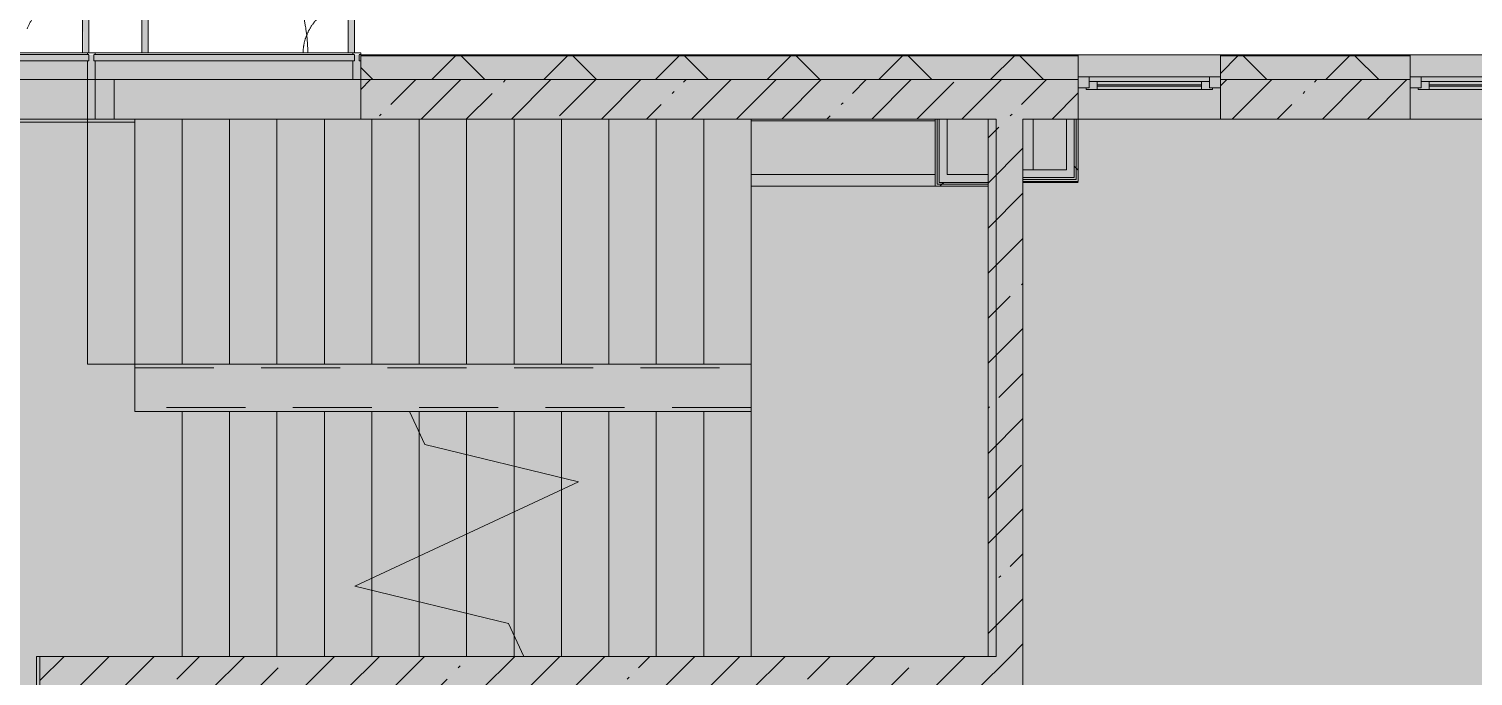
# Model space of a CAD drawing. Header units: millimetres. Extents: x 81731 to 272849, y -8553 to 29000.
# Drawn here: x 240349 to 249488, y 17625 to 21721 of the extents above; entities that cross this region are included whole.
import ezdxf

# ---------------------------------------------------------------- set-up
doc = ezdxf.new("R2010")
doc.units = ezdxf.units.MM
doc.linetypes.add('200_ШТРИХ__ш1_п0_6_', pattern=[800, 500, -300])
doc.layers.add('A-DETL-GENF-1', color=7, linetype='Continuous', lineweight=9, true_color=0xc0c0c0, transparency=0.4)
for name, color, linetype, lineweight in [('A-DETL-MBND-1', 7, '200_ШТРИХ__ш1_п0_6_', 9), ('A-GLAZ-3', 7, 'Continuous', 5), ('A-GLAZ-CWMG-2', 7, 'Continuous', 5), ('A-WALL-6', 7, 'Continuous', 5), ('I-WALL-24', 7, 'Continuous', 5)]:
    doc.layers.add(name, color=color, linetype=linetype, lineweight=lineweight)
for name, color, linetype, lineweight, true_color in [('A-FLOR-2', 7, 'Continuous', 5, 0xb7b7b7), ('A-GLAZ-2', 7, 'Continuous', 5, 0x737373), ('A-GLAZ-CWMG-4', 7, 'Continuous', 5, 0x737373), ('A-WALL-7', 7, 'Continuous', 5, 0x737373), ('A-WALL-8', 7, 'Continuous', 9, 0x737373), ('I-WALL-22', 7, 'Continuous', 5, 0xe7e7e7), ('I-WALL-23', 7, 'Continuous', 9, 0xe7e7e7), ('I-WALL-25', 7, 'Continuous', 5, 0x737373), ('S-STRS-3', 7, 'Continuous', 5, 0x737373), ('S-STRS-MBND-2', 7, 'Continuous', 5, 0x737373)]:
    doc.layers.add(name, color=color, linetype=linetype, lineweight=lineweight, true_color=true_color)
pattern_1 = [(45, (145838.57, 0), (-285.1231, 285.1231), []), (45, (146123.7, 0), (-285.1231, 285.1231), [504.031, -100.806, 16.764, -84.042])]
pattern_2 = [(45, (145838.6, 0), (-530.33, 530.33), []), (135, (145838.6, 0), (-530.33, -530.33), [])]

# ---------------------------------------------------------------- blocks, each defined once
blk = doc.blocks.new('120_Окно_СКБ_1Ст - 120_Окно_СКБ_1Ст 900х2500_h_ с форточкой-22877787-2_4_3_птичка')
at = {"layer": 'A-GLAZ-2'}
for p, q in [((-450, -127), (-450, -57)), ((-450, -57), (-380, -57)), ((450, -57), (-450, -57)), ((-380, -57), (-380, -127)), ((380, -87), (-380, -87)), ((-380, -87), (-380, -127)), ((-330, -137), (-330, -87)), ((330, -137), (330, -87)), ((380, -127), (380, -57)), ((380, -57), (450, -57)), ((380, -127), (380, -87)), ((450, -57), (450, -127)), ((-380, -127), (-450, -127)), ((-450, -127), (-400, -127)), ((-380, -127), (-400, -127)), ((-400, -127), (-400, -137)), ((-400, -137), (400, -137)), ((400, -137), (-400, -137)), ((-330, -107), (330, -107)), ((330, -117), (-330, -117)), ((450, -127), (380, -127)), ((400, -127), (380, -127)), ((400, -127), (450, -127)), ((400, -137), (400, -127))]:
    blk.add_line(p, q, dxfattribs=at)
blk = doc.blocks.new('120_Окно_СКБ_2Ст_Фрамуга сверху - 120_Окно_СКБ_2Ст_2300х2500_h_ ДОО-23103760-2_4_3_птичка')
at = {"layer": 'A-GLAZ-2'}
for p, q in [((-1150, -127), (-1150, -57)), ((-1150, -57), (-1080, -57)), ((1150, -57), (-1150, -57)), ((-1080, -57), (-1080, -127)), ((-1080, -57), (1080, -57)), ((520, -87), (-1080, -87)), ((-1080, -87), (-1080, -127)), ((-1030, -137), (-1030, -87)), ((470, -137), (470, -87)), ((520, -127), (520, -57)), ((520, -57), (590, -57)), ((520, -127), (520, -87)), ((590, -57), (590, -127)), ((1080, -87), (590, -87)), ((590, -87), (590, -127)), ((640, -137), (640, -87)), ((1030, -137), (1030, -87)), ((1080, -127), (1080, -57)), ((1080, -57), (1150, -57)), ((1080, -127), (1080, -87)), ((1150, -57), (1150, -127)), ((-1080, -127), (-1150, -127)), ((-1150, -127), (-1100, -127)), ((-1080, -127), (-1100, -127)), ((-1100, -127), (-1100, -137)), ((-1100, -137), (540, -137)), ((540, -137), (-1100, -137)), ((-1030, -107), (470, -107)), ((470, -117), (-1030, -117)), ((590, -127), (520, -127)), ((540, -127), (520, -127)), ((540, -127), (570, -127)), ((540, -127), (570, -127)), ((540, -137), (540, -127)), ((590, -127), (570, -127)), ((570, -127), (570, -137)), ((570, -137), (1100, -137)), ((1100, -137), (570, -137)), ((640, -107), (1030, -107)), ((1030, -117), (640, -117)), ((1150, -127), (1080, -127)), ((1100, -127), (1080, -127)), ((1100, -127), (1149.8, -127)), ((1100, -137), (1100, -127))]:
    blk.add_line(p, q, dxfattribs=at)
blk = doc.blocks.new('DRS_ДПУ_распашная__2Ст_Прямоугольная1 - ВН-4_ Нр_ДО_1500х2200 глухая-26741401-2_4_3_птичка')
at = {"layer": 'A-DETL-MBND-1'}
h = blk.add_hatch(color=256, dxfattribs=at)
h.paths.add_polyline_path([(-760, 10), (-730, 10), (-730, 1050), (-770, 1050), (-770, 10)])
h.paths.add_polyline_path([(-760, 0), (-760, 10), (-770, 0)])
h = blk.add_hatch(color=256, dxfattribs=at)
h.paths.add_polyline_path([(760, 0), (770, 0), (760, 10)])
h.paths.add_polyline_path([(770, 10), (770, 423.1), (730, 423.1), (735.1, 10), (760, 10)])
for p, q in [((-770, 1050), (-770, 10)), ((-730, 1050), (-770, 1050)), ((-730, 10), (-730, 1050)), ((770, 423.1), (730, 423.1)), ((730, 423.1), (730, 10)), ((770, 10), (770, 423.1))]:
    blk.add_line(p, q, dxfattribs=at)
for centre, radius, start, end in [((-770, 0), 1050, 0.55196, 90), ((770, 0), 423.1, 90, 178.61029)]:
    blk.add_arc(centre, radius, start, end, dxfattribs=at)
blk = doc.blocks.new('Прямоугольный импост - Импост структурный с накладкой - 170мм-23713241-2_4_3_птичка')
at = {"layer": 'A-DETL-MBND-1'}
for p, q in [((-10, 0), (0, 0)), ((0, 0), (0, -10))]:
    blk.add_line(p, q, dxfattribs=at)
blk = doc.blocks.new('DRS_ДПУ_распашная__2Ст_Прямоугольная1 - ВН-4_ Нр_ДО_1500х2200 глухая-26857260-2_4_3_птичка')
at = {"layer": 'A-DETL-MBND-1'}
blk.add_hatch(color=256, dxfattribs=at).paths.add_polyline_path([(-662.5, 10), (-632.5, 10), (-632.5, 1050), (-672.5, 1050), (-672.5, 10)])
h = blk.add_hatch(color=256, dxfattribs=at)
h.paths.add_polyline_path([(662.5, 0), (672.5, 0), (662.5, 10)])
h.paths.add_polyline_path([(632.5, 10), (672.5, 10), (672.5, 325.6), (632.5, 325.6), (632.5, 40)])
for p, q in [((-672.5, 1050), (-672.5, 10)), ((-632.5, 1050), (-672.5, 1050)), ((-632.5, 10), (-632.5, 1050)), ((672.5, 325.6), (632.5, 325.6)), ((632.5, 325.6), (632.5, 10)), ((672.5, 10), (672.5, 325.6))]:
    blk.add_line(p, q, dxfattribs=at)
for centre, radius, start, end in [((-672.5, 0), 1050, 0.55196, 90), ((672.5, 0), 325.6, 90, 178.15712)]:
    blk.add_arc(centre, radius, start, end, dxfattribs=at)
blk = doc.blocks.new('PNS_Панель прямоугольная1 - Нр_Стекло - 40мм-22959730-2_4_3_птичка')
at = {"layer": 'A-GLAZ-2'}
blk.add_line((-756.4, -40), (760, -40), dxfattribs=at)
at = {"layer": 'A-GLAZ-3'}
for p, q in [((-770, 0), (770, 0)), ((770, 0), (-770, 0))]:
    blk.add_line(p, q, dxfattribs=at)
blk = doc.blocks.new('PNS_Панель прямоугольная1 - Нр_Стекло - 40мм-23689183-2_4_3_птичка')
at = {"layer": 'A-GLAZ-2'}
blk.add_line((-815, -40), (815, -40), dxfattribs=at)
at = {"layer": 'A-GLAZ-3'}
for p, q in [((-825, 0), (825, 0)), ((825, 0), (-825, 0))]:
    blk.add_line(p, q, dxfattribs=at)
blk = doc.blocks.new('Прямоугольный импост - Импост структурный с накладкой - 170мм-22874516-2_4_3_птичка')
at = {"layer": 'A-GLAZ-CWMG-2'}
for p, q in [((-50, -10), (-50, 0)), ((-50, 0), (-40, 0)), ((-10, 0), (0, 0)), ((0, 0), (0, -10)), ((0, -10), (-50, -10))]:
    blk.add_line(p, q, dxfattribs=at)
at = {"layer": 'A-GLAZ-CWMG-4'}
for p, q in [((-50, 40), (-50, 160)), ((-50, 160), (0, 160)), ((0, 160), (0, 40)), ((-40, 40), (-50, 40)), ((-40, 2), (-40, 40)), ((-10, 40), (-10, 2)), ((0, 40), (-10, 40))]:
    blk.add_line(p, q, dxfattribs=at)
blk = doc.blocks.new('Прямоугольный импост - Импост структурный с накладкой - 170мм-22855553-2_4_3_птичка')
at = {"layer": 'A-GLAZ-CWMG-2'}
for p, q in [((93360, 21560), (93360, 21570)), ((93360, 21570), (94880, 21570)), ((94880, 21570), (94880, 21560))]:
    blk.add_line(p, q, dxfattribs=at)
at = {"layer": 'A-GLAZ-CWMG-4'}
blk.add_line((93360, 21400), (94880, 21400), dxfattribs=at)
blk = doc.blocks.new('Прямоугольный импост - Импост структурный с накладкой - 170мм-23689142-2_4_3_птичка')
at = {"layer": 'A-GLAZ-CWMG-2'}
for p, q in [((94930, 21560), (94930, 21570)), ((94930, 21570), (96560, 21570)), ((96560, 21570), (96560, 21560))]:
    blk.add_line(p, q, dxfattribs=at)
at = {"layer": 'A-GLAZ-CWMG-4'}
blk.add_line((94930, 21400), (96560, 21400), dxfattribs=at)
blk = doc.blocks.new('Прямоугольный импост - Импост структурный с накладкой - 170мм-22874498-2_4_3_птичка')
at = {"layer": 'A-GLAZ-CWMG-2'}
for p, q in [((-25, -10), (-25, 0)), ((-25, 0), (-15, 0)), ((15, 0), (25, 0)), ((25, 0), (25, -10)), ((25, -10), (-25, -10))]:
    blk.add_line(p, q, dxfattribs=at)
at = {"layer": 'A-GLAZ-CWMG-4'}
for p, q in [((-25, 40), (-25, 160)), ((-25, 160), (25, 160)), ((25, 160), (25, 40)), ((-15, 40), (-25, 40)), ((-15, 2), (-15, 40)), ((15, 40), (15, 2)), ((25, 40), (15, 40))]:
    blk.add_line(p, q, dxfattribs=at)
blk = doc.blocks.new('Зашивка приборов отопления31 - Зашивка приборов отопления-33324104-2_4_3_птичка')
at = {"layer": 'A-WALL-7'}
for p, q in [((126595, 120), (125430, 120)), ((126595, 45), (126595, 120)), ((126595, 45), (125430, 45)), ((125430, 45), (126595, 45)), ((126595, -295), (126595, 45)), ((125430, -295), (126595, -295))]:
    blk.add_line(p, q, dxfattribs=at)

msp = doc.modelspace()

# ---------------------------------------------------------------- hatches: boundary and pattern name
at = {"layer": 'A-DETL-GENF-1'}
msp.add_hatch(color=256, dxfattribs=at).paths.add_polyline_path([(268055.5, -258), (271076.6, -258), (271076.6, 21558), (239146.6, 21558), (239146.6, 27348), (230698.6, 27348), (230698.6, 5750), (235040.6, 5750), (235040.6, -258), (267128, -258)])
at = {"layer": 'A-WALL-6'}
h = msp.add_hatch(dxfattribs=at)
h.set_pattern_fill('FP_66', color=256, style=0, pattern_type=2)
h.set_pattern_definition([(45, (145838.57, 0), (-353.5534, 353.5534), []), (135, (145838.57, 0), (-353.5534, -353.5534), [])])
h.paths.add_polyline_path([(271068.6, 21400), (271068.6, 21550), (265988.8, 21550), (265988.8, 21400), (270918.6, 21400)])
h.paths.add_polyline_path([(265088.8, 21400), (265088.8, 21550), (263739, 21550), (263739, 21400), (264345.4, 21400)])
h.paths.add_polyline_path([(252287.7, 21400), (252689, 21400), (252689, 21550), (251388.8, 21550), (251388.8, 21400), (251888.6, 21400)])
h.paths.add_polyline_path([(254889, 21400), (254889, 21550), (253589, 21550), (253589, 21400), (254142.7, 21400)])
h.paths.add_polyline_path([(255789, 21400), (257088.6, 21400), (257088.6, 21550), (255789, 21550)])
h.paths.add_polyline_path([(261939, 21400), (262839, 21400), (262839, 21550), (261439, 21550), (261439, 21400), (261562.9, 21400)])
h.paths.add_polyline_path([(259139, 21400), (259139, 21550), (257988.6, 21550), (257988.6, 21400)])
h.paths.add_polyline_path([(249088.8, 21400), (249088.8, 21550), (247888.6, 21550), (247888.6, 21400), (248577.6, 21400)])
h.paths.add_polyline_path([(239146.6, 21400), (239148.6, 21400), (239144.5, 21550), (238898.6, 21550), (238898.6, 21400), (239105.5, 21400)])
h.paths.add_polyline_path([(242448.6, 21400), (246988.6, 21400), (246988.6, 21550), (242448.6, 21550)])
at = {"layer": 'I-WALL-22'}
for points in [[(246963.6, 20780), (246963.6, 21150), (246913.6, 21150), (246913.6, 20780)], [(246638.6, 20780), (246913.6, 20780), (246913.6, 20830), (246638.6, 20830)]]:
    msp.add_hatch(color=256, dxfattribs=at).paths.add_polyline_path(points)
at = {"layer": 'I-WALL-23'}
for points in [[(246158.6, 20750), (246158.6, 21150), (246108.6, 21150), (246108.6, 20750)], [(246418.6, 20750), (246418.6, 20800), (246158.6, 20800), (246158.6, 20750), (246258.8, 20750)]]:
    msp.add_hatch(color=256, dxfattribs=at).paths.add_polyline_path(points)
at = {"layer": 'I-WALL-24'}
h = msp.add_hatch(dxfattribs=at)
h.set_pattern_fill('FP_74', color=256, style=0, pattern_type=2)
h.set_pattern_definition(pattern_1)
h.paths.add_polyline_path([(246418.6, 21150), (246418.6, 21400), (242448.6, 21400), (242448.6, 21150), (246158.6, 21150)])
h.paths.add_polyline_path([(239040.6, 21150), (239148.6, 21150), (239146.6, 21400), (238868.6, 21400), (238868.6, 21150), (238928.5, 21150)])
h = msp.add_hatch(dxfattribs=at)
h.set_pattern_fill('FP_74', color=256, style=0, pattern_type=2)
h.set_pattern_definition(pattern_1)
h.paths.add_polyline_path([(246638.6, 17750), (246638.6, 21400), (246418.6, 21400), (246418.6, 17750)])
h = msp.add_hatch(dxfattribs=at)
h.set_pattern_fill('FP_74', color=256, style=0, pattern_type=2)
h.set_pattern_definition(pattern_1)
h.paths.add_polyline_path([(257988.6, 21150), (259139, 21150), (259139, 21400), (257988.6, 21400)])
h.paths.add_polyline_path([(261939, 21150), (262839, 21150), (262839, 21400), (261939, 21400), (261939, 21239.3)])
h.paths.add_polyline_path([(267048.6, 21150), (267048.6, 21400), (266688.6, 21400), (266688.6, 21150)])
h.paths.add_polyline_path([(264354.1, 21150), (265088.8, 21150), (265088.8, 21400), (263739, 21400), (263739, 21150), (264345.4, 21150)])
h.paths.add_polyline_path([(246976.1, 21150), (246988.6, 21150), (246988.6, 21400), (246638.6, 21400), (246638.6, 21150), (246963.6, 21150)])
h.paths.add_polyline_path([(248577.6, 21150), (249088.8, 21150), (249088.8, 21400), (247888.6, 21400), (247888.6, 21150)])
h.paths.add_polyline_path([(251888.6, 21150), (252689, 21150), (252689, 21400), (251888.6, 21400)])
h.paths.add_polyline_path([(254142.7, 21150), (254889, 21150), (254889, 21400), (253589, 21400), (253589, 21150), (254063.6, 21150)])
h.paths.add_polyline_path([(257088.6, 21150), (257088.6, 21400), (256888.6, 21400), (256888.6, 21150), (256925.3, 21150)])
h.paths.add_polyline_path([(256188.6, 21150), (256188.6, 21400), (255789, 21400), (255789, 21150), (255997.8, 21150)])
h = msp.add_hatch(dxfattribs=at)
h.set_pattern_fill('FP_160', color=256, style=0, pattern_type=2)
h.set_pattern_definition(pattern_2)
h.paths.add_polyline_path([(246976.1, 20767.5), (246976.1, 21150), (246963.6, 21150), (246963.6, 20767.5)])
h = msp.add_hatch(dxfattribs=at)
h.set_pattern_fill('FP_160', color=256, style=0, pattern_type=2)
h.set_pattern_definition(pattern_2)
h.paths.add_polyline_path([(246988.6, 20755), (246988.6, 21150), (246976.1, 21150), (246976.1, 20755)])
h = msp.add_hatch(dxfattribs=at)
h.set_pattern_fill('FP_160', color=256, style=0, pattern_type=2)
h.set_pattern_definition(pattern_2)
h.paths.add_polyline_path([(246108.6, 20737.5), (246418.6, 20737.5), (246418.6, 20750), (246108.6, 20750)])
h = msp.add_hatch(dxfattribs=at)
h.set_pattern_fill('FP_160', color=256, style=0, pattern_type=2)
h.set_pattern_definition(pattern_2)
h.paths.add_polyline_path([(246096.1, 20725), (246418.6, 20725), (246418.6, 20737.5), (246096.1, 20737.5)])
h = msp.add_hatch(dxfattribs=at)
h.set_pattern_fill('FP_74', color=256, style=0, pattern_type=2)
h.set_pattern_definition(pattern_1)
h.paths.add_polyline_path([(246558.6, 17530), (246638.6, 17530), (246638.6, 17750), (240418.6, 17750), (240418.6, 17530), (245042, 17530)])

# ---------------------------------------------------------------- linework, layer by layer
at = {"layer": 'A-DETL-MBND-1'}
for p, q in [((240768.6, 21150), (240768.6, 21400)), ((240888.6, 21400), (240888.6, 21150)), ((241018.6, 19575), (244918.6, 19575)), ((244918.6, 19325), (241018.6, 19325))]:
    msp.add_line(p, q, dxfattribs=at)
at = {"layer": 'A-FLOR-2'}
for p, q in [((240718.6, 21150), (240718.6, 21400)), ((241018.6, 21130), (238888.6, 21130)), ((241018.6, 21150), (239148.6, 21150)), ((241018.6, 19300), (241018.6, 21150)), ((246703.6, 21150), (246703.6, 20830)), ((246988.6, 20750), (246638.6, 20750)), ((241318.6, 19300), (241018.6, 19300)), ((240397.6, 13620), (240397.6, 17750)), ((240397.6, 17750), (240418.6, 17750))]:
    msp.add_line(p, q, dxfattribs=at)
at = {"layer": 'A-WALL-7'}
for p, q in [((255789, 21558), (242448.6, 21558)), ((242448.6, 21558), (242448.6, 21400)), ((246988.6, 21400), (246988.6, 21558)), ((247888.6, 21558), (247888.6, 21400)), ((249088.8, 21400), (249088.8, 21558)), ((246418.6, 21400), (246638.6, 21400))]:
    msp.add_line(p, q, dxfattribs=at)
at = {"layer": 'A-WALL-8'}
for p, q in [((246988.6, 21553), (242448.6, 21553)), ((246988.6, 21550), (242448.6, 21550)), ((249088.8, 21553), (247888.6, 21553)), ((249088.8, 21550), (247888.6, 21550)), ((242448.6, 21400), (246418.6, 21400)), ((246988.6, 21400), (246638.6, 21400)), ((249088.8, 21400), (247888.6, 21400)), ((246158.6, 21150), (246083.6, 21150)), ((246096.1, 20737.5), (246096.1, 21150)), ((246108.6, 20750), (246108.6, 21150)), ((246988.6, 21150), (246913.6, 21150)), ((246963.6, 20780), (246963.6, 21150)), ((246976.1, 20767.5), (246976.1, 21150)), ((246418.6, 20750), (246108.6, 20750)), ((246418.6, 20725), (246418.6, 20800)), ((246638.6, 20830), (246638.6, 20755)), ((246638.6, 20780), (246963.6, 20780)), ((246638.6, 20767.5), (246976.1, 20767.5)), ((246418.6, 20737.5), (246096.1, 20737.5))]:
    msp.add_line(p, q, dxfattribs=at)
at = {"layer": 'I-WALL-25'}
for p, q in [((242448.6, 21400), (242448.6, 21150)), ((246988.6, 21150), (246988.6, 21400)), ((247888.6, 21400), (247888.6, 21150)), ((249088.8, 21150), (249088.8, 21400)), ((242448.6, 21150), (246083.6, 21150)), ((246083.6, 21150), (246083.6, 20725)), ((246158.6, 21150), (246418.6, 21150)), ((246158.6, 20800), (246158.6, 21150)), ((246418.6, 21150), (246418.6, 20800)), ((246638.6, 21150), (246913.6, 21150)), ((246638.6, 20830), (246638.6, 21150)), ((246913.6, 21150), (246913.6, 20830)), ((251388.6, 21150), (246988.6, 21150)), ((246988.6, 20755), (246988.6, 21150)), ((246418.6, 20800), (246158.6, 20800)), ((246913.6, 20830), (246638.6, 20830)), ((246638.6, 15235), (246638.6, 20755)), ((246638.6, 20755), (246988.6, 20755)), ((246083.6, 20725), (246418.6, 20725)), ((246418.6, 20725), (246418.6, 17750)), ((240418.6, 17750), (240418.6, 13620)), ((246418.6, 17750), (240418.6, 17750))]:
    msp.add_line(p, q, dxfattribs=at)
at = {"layer": 'S-STRS-3'}
for p, q in [((240718.6, 19600), (240718.6, 21150)), ((241318.6, 21150), (241018.6, 21150)), ((241618.6, 21150), (241318.6, 21150)), ((241318.6, 19600), (241318.6, 21150)), ((241318.6, 19600), (241318.6, 21150)), ((241918.6, 21150), (241618.6, 21150)), ((241618.6, 19600), (241618.6, 21150)), ((241618.6, 19600), (241618.6, 21150)), ((242218.6, 21150), (241918.6, 21150)), ((241918.6, 19600), (241918.6, 21150)), ((241918.6, 19600), (241918.6, 21150)), ((242448.6, 21150), (242218.6, 21150)), ((242218.6, 19600), (242218.6, 21150)), ((242218.6, 19600), (242218.6, 21150)), ((242518.6, 19600), (242518.6, 21150)), ((242518.6, 19600), (242518.6, 21150)), ((242818.6, 19600), (242818.6, 21150)), ((242818.6, 19600), (242818.6, 21150)), ((243118.6, 19600), (243118.6, 21150)), ((243118.6, 19600), (243118.6, 21150)), ((243418.6, 19600), (243418.6, 21150)), ((243418.6, 19600), (243418.6, 21150)), ((243718.6, 19600), (243718.6, 21150)), ((243718.6, 19600), (243718.6, 21150)), ((244018.6, 19600), (244018.6, 21150)), ((244018.6, 19600), (244018.6, 21150)), ((244318.6, 19600), (244318.6, 21150)), ((244318.6, 19600), (244318.6, 21150)), ((244618.6, 19600), (244618.6, 21150)), ((244618.6, 19600), (244618.6, 21150)), ((244918.6, 21140), (244918.6, 21150)), ((244918.6, 21140), (244918.6, 21150)), ((244918.6, 19600), (244918.6, 20725)), ((244918.6, 19600), (244918.6, 20725)), ((241318.6, 19600), (241018.6, 19600)), ((241618.6, 19600), (241318.6, 19600)), ((241918.6, 19600), (241618.6, 19600)), ((242218.6, 19600), (241918.6, 19600)), ((242518.6, 19600), (242218.6, 19600)), ((242818.6, 19600), (242518.6, 19600)), ((243118.6, 19600), (242818.6, 19600)), ((243418.6, 19600), (243118.6, 19600)), ((243718.6, 19600), (243418.6, 19600)), ((244018.6, 19600), (243718.6, 19600)), ((244318.6, 19600), (244018.6, 19600)), ((244618.6, 19600), (244318.6, 19600)), ((244918.6, 19600), (244618.6, 19600)), ((244918.6, 19600), (244918.6, 19300)), ((241318.6, 19300), (241318.6, 17750)), ((241318.6, 19300), (241618.6, 19300)), ((241318.6, 19300), (241318.6, 17750)), ((241618.6, 19300), (241918.6, 19300)), ((241618.6, 19300), (241618.6, 17750)), ((241618.6, 19300), (241618.6, 17750)), ((241918.6, 19300), (242218.6, 19300)), ((241918.6, 19300), (241918.6, 17750)), ((241918.6, 19300), (241918.6, 17750)), ((242218.6, 19300), (242518.6, 19300)), ((242218.6, 19300), (242218.6, 17750)), ((242218.6, 19300), (242218.6, 17750)), ((242518.6, 19300), (242757.2, 19300)), ((242518.6, 19300), (242518.6, 18245.2)), ((242518.6, 19300), (242518.6, 18245.2)), ((242757.2, 19300), (242818.6, 19300)), ((242818.6, 19300), (243118.6, 19300)), ((242818.6, 19300), (242818.6, 19168.4)), ((242818.6, 19300), (242818.6, 19168.4)), ((243118.6, 19300), (243418.6, 19300)), ((243118.6, 19300), (243118.6, 19027.2)), ((243118.6, 19300), (243118.6, 19027.2)), ((243418.6, 19300), (243718.6, 19300)), ((243418.6, 19300), (243418.6, 18954.3)), ((243418.6, 19300), (243418.6, 18954.3)), ((243718.6, 19300), (244018.6, 19300)), ((243718.6, 19300), (243718.6, 18881.4)), ((243718.6, 19300), (243718.6, 18881.4)), ((244018.6, 19300), (244318.6, 19300)), ((244018.6, 19300), (244018.6, 17750)), ((244018.6, 19300), (244018.6, 17750)), ((244318.6, 19300), (244618.6, 19300)), ((244318.6, 19300), (244318.6, 17750)), ((244318.6, 19300), (244318.6, 17750)), ((244618.6, 19300), (244918.6, 19300)), ((244618.6, 19300), (244618.6, 17750)), ((244618.6, 19300), (244618.6, 17750)), ((244918.6, 19300), (244918.6, 17750)), ((244918.6, 19300), (244918.6, 17750)), ((242818.6, 19168.4), (242818.6, 18385.1)), ((242818.6, 19168.4), (242818.6, 18385.1)), ((243118.6, 19027.2), (243118.6, 18525)), ((243118.6, 19027.2), (243118.6, 18525)), ((243418.6, 18954.3), (243418.6, 18664.9)), ((243418.6, 18954.3), (243418.6, 18664.9)), ((243718.6, 18881.4), (243718.6, 18804.8)), ((243718.6, 18881.4), (243718.6, 18804.8)), ((243718.6, 18804.8), (243718.6, 17750)), ((243718.6, 18804.8), (243718.6, 17750)), ((243418.6, 18664.9), (243418.6, 17881.6)), ((243418.6, 18664.9), (243418.6, 17881.6)), ((243118.6, 18525), (243118.6, 18022.8)), ((243118.6, 18525), (243118.6, 18022.8)), ((242818.6, 18385.1), (242818.6, 18095.7)), ((242818.6, 18385.1), (242818.6, 18095.7)), ((242518.6, 18245.2), (242518.6, 18168.6)), ((242518.6, 18245.2), (242518.6, 18168.6)), ((242518.6, 18168.6), (242518.6, 17750)), ((242518.6, 18168.6), (242518.6, 17750)), ((242818.6, 18095.7), (242818.6, 17750)), ((242818.6, 18095.7), (242818.6, 17750)), ((243118.6, 18022.8), (243118.6, 17750)), ((243118.6, 18022.8), (243118.6, 17750)), ((243418.6, 17881.6), (243418.6, 17750)), ((243418.6, 17881.6), (243418.6, 17750)), ((243418.6, 17750), (243480, 17750))]:
    msp.add_line(p, q, dxfattribs=at)
at = {"layer": 'S-STRS-MBND-2'}
for p, q in [((240718.6, 19600), (240718.6, 21150)), ((244918.6, 21150), (240718.6, 21150)), ((241018.6, 19600), (241018.6, 21150)), ((241018.6, 19600), (241018.6, 21150)), ((241318.6, 19600), (241318.6, 21150)), ((241318.6, 19600), (241318.6, 21150)), ((241618.6, 19600), (241618.6, 21150)), ((241618.6, 19600), (241618.6, 21150)), ((241918.6, 19600), (241918.6, 21150)), ((241918.6, 19600), (241918.6, 21150)), ((242218.6, 19600), (242218.6, 21150)), ((242218.6, 19600), (242218.6, 21150)), ((242518.6, 19600), (242518.6, 21150)), ((242518.6, 19600), (242518.6, 21150)), ((242818.6, 19600), (242818.6, 21150)), ((242818.6, 19600), (242818.6, 21150)), ((243118.6, 19600), (243118.6, 21150)), ((243118.6, 19600), (243118.6, 21150)), ((243418.6, 19600), (243418.6, 21150)), ((243418.6, 19600), (243418.6, 21150)), ((243718.6, 19600), (243718.6, 21150)), ((243718.6, 19600), (243718.6, 21150)), ((244018.6, 19600), (244018.6, 21150)), ((244018.6, 19600), (244018.6, 21150)), ((244318.6, 19600), (244318.6, 21150)), ((244318.6, 19600), (244318.6, 21150)), ((244618.6, 19600), (244618.6, 21150)), ((244618.6, 19600), (244618.6, 21150)), ((246468.6, 21150), (244918.6, 21150)), ((244918.6, 19600), (244918.6, 21150)), ((244918.6, 19600), (244918.6, 21150)), ((246468.6, 17750), (246468.6, 21150)), ((244918.6, 19600), (240718.6, 19600)), ((244918.6, 19600), (244918.6, 19300)), ((242757.2, 19300), (244918.6, 19300)), ((242854.4, 19091.4), (242757.2, 19300)), ((242818.6, 19300), (242818.6, 19168.4)), ((242818.6, 19300), (242818.6, 19168.4)), ((243118.6, 19300), (243118.6, 19027.2)), ((243118.6, 19300), (243118.6, 19027.2)), ((243418.6, 19300), (243418.6, 18954.3)), ((243418.6, 19300), (243418.6, 18954.3)), ((243718.6, 19300), (243718.6, 18881.4)), ((243718.6, 19300), (243718.6, 18881.4)), ((244018.6, 19300), (244018.6, 17750)), ((244018.6, 19300), (244018.6, 17750)), ((244318.6, 19300), (244318.6, 17750)), ((244318.6, 19300), (244318.6, 17750)), ((244618.6, 19300), (244618.6, 17750)), ((244618.6, 19300), (244618.6, 17750)), ((244918.6, 19300), (244918.6, 17750)), ((244918.6, 19300), (244918.6, 17750)), ((243826.6, 18855.2), (242854.4, 19091.4)), ((242410.5, 18194.8), (243826.6, 18855.2)), ((243718.6, 18804.8), (243718.6, 17750)), ((243718.6, 18804.8), (243718.6, 17750)), ((243418.6, 18664.9), (243418.6, 17881.6)), ((243418.6, 18664.9), (243418.6, 17881.6)), ((243118.6, 18525), (243118.6, 18022.8)), ((243118.6, 18525), (243118.6, 18022.8)), ((242818.6, 18385.1), (242818.6, 18095.7)), ((242818.6, 18385.1), (242818.6, 18095.7)), ((243382.7, 17958.6), (242410.5, 18194.8)), ((242518.6, 18245.2), (242518.6, 18168.6)), ((242518.6, 18245.2), (242518.6, 18168.6)), ((243480, 17750), (243382.7, 17958.6)), ((243480, 17750), (244918.6, 17750)), ((244918.6, 17750), (246468.6, 17750))]:
    msp.add_line(p, q, dxfattribs=at)

# ---------------------------------------------------------------- block references
at = {"layer": 'A-DETL-MBND-1'}
for name, p in [('DRS_ДПУ_распашная__2Ст_Прямоугольная1 - ВН-4_ Нр_ДО_1500х2200 глухая-26741401-2_4_3_птичка', (239958.6, 21560)), ('DRS_ДПУ_распашная__2Ст_Прямоугольная1 - ВН-4_ Нр_ДО_1500х2200 глухая-26857260-2_4_3_птичка', (241736.1, 21560))]:
    msp.add_blockref(name, p, dxfattribs=at)
at = {"layer": 'A-DETL-MBND-1', "extrusion": (0, 0, -1), "rotation": 180}
msp.add_blockref('Прямоугольный импост - Импост структурный с накладкой - 170мм-23713241-2_4_3_птичка', (-242448.6, 21560), dxfattribs=at)
at = {"layer": 'A-GLAZ-2'}
for name, p in [('120_Окно_СКБ_1Ст - 120_Окно_СКБ_1Ст 900х2500_h_ с форточкой-22877787-2_4_3_птичка', (247438.6, 21475)), ('120_Окно_СКБ_2Ст_Фрамуга сверху - 120_Окно_СКБ_2Ст_2300х2500_h_ ДОО-23103760-2_4_3_птичка', (250238.8, 21475))]:
    msp.add_blockref(name, p, dxfattribs=at)
at = {"layer": 'A-GLAZ-3'}
for name, p in [('PNS_Панель прямоугольная1 - Нр_Стекло - 40мм-22959730-2_4_3_птичка', (239958.6, 21560)), ('PNS_Панель прямоугольная1 - Нр_Стекло - 40мм-23689183-2_4_3_птичка', (241583.6, 21560))]:
    msp.add_blockref(name, p, dxfattribs=at)
at = {"layer": 'A-GLAZ-CWMG-2'}
for name in ['Прямоугольный импост - Импост структурный с накладкой - 170мм-22855553-2_4_3_птичка', 'Прямоугольный импост - Импост структурный с накладкой - 170мм-23689142-2_4_3_птичка']:
    msp.add_blockref(name, (145838.6, 0), dxfattribs=at)
at = {"layer": 'A-GLAZ-CWMG-4', "extrusion": (0, 0, -1), "rotation": 180}
for name, p in [('Прямоугольный импост - Импост структурный с накладкой - 170мм-22874498-2_4_3_птичка', (-240743.6, 21560)), ('Прямоугольный импост - Импост структурный с накладкой - 170мм-22874516-2_4_3_птичка', (-242448.6, 21560))]:
    msp.add_blockref(name, p, dxfattribs=at)
at = {"layer": 'A-WALL-7', "rotation": 180}
msp.add_blockref('Зашивка приборов отопления31 - Зашивка приборов отопления-33324104-2_4_3_птичка', (371513.6, 20845), dxfattribs=at)

doc.saveas('drawing.dxf')
